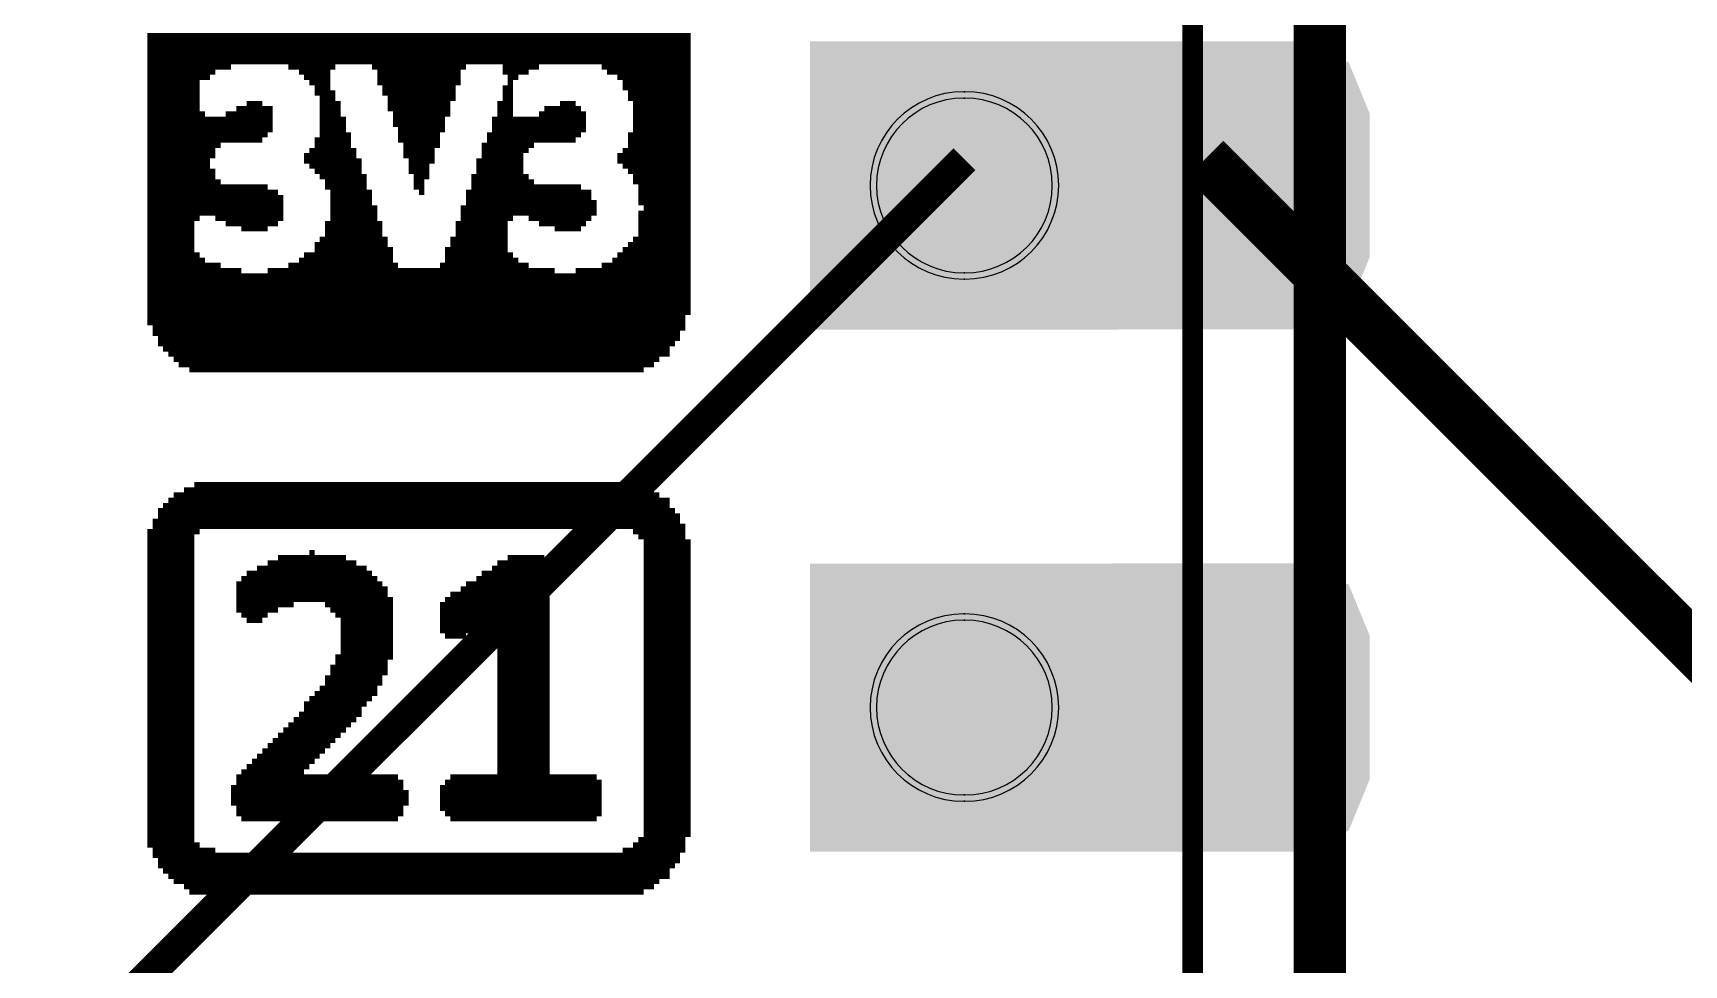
# Model space of a CAD drawing. Header units: millimetres. Extents: x -19 to 69, y -19.1 to 19.1.
# Drawn here: x 34.46 to 42.49, y 3.95 to 8.49 of the extents above; entities that cross this region are included whole.
import ezdxf

# ---------------------------------------------------------------- set-up
doc = ezdxf.new("R2010")
doc.units = ezdxf.units.MM
for name, color, linetype, true_color in [('BoardOutLine', 7, 'Continuous', 0xff00ff), ('BottomSolderMaskLayer', 7, 'Continuous', 0xaa00ff), ('Multi-Layer', 7, 'Continuous', 0xc0c0c0), ('TopLayer', 7, 'Continuous', 0xff0000), ('TopPasteMaskLayer', 7, 'Continuous', 0x808080), ('TopSilkLayer', 7, 'Continuous', 0xffcc00), ('TopSolderMaskLayer', 7, 'Continuous', 0x800080)]:
    doc.layers.add(name, color=color, linetype=linetype, true_color=true_color)

msp = doc.modelspace()

# ---------------------------------------------------------------- hatches: boundary and pattern name
at = {"layer": 'BottomSolderMaskLayer'}
for points in [[(39.74, 7.0461), (38.2384, 7.0461), (38.2384, 8.4477), (39.74, 8.4477)], [(39.74, 4.5061), (38.2384, 4.5061), (38.2384, 5.9077), (39.74, 5.9077)]]:
    msp.add_hatch(color=256, dxfattribs=at).paths.add_polyline_path(points)
at = {"layer": 'Multi-Layer'}
for points in [[(39.6892, 7.0969), (38.2892, 7.0969), (38.2892, 8.3969), (39.6892, 8.3969)], [(39.6892, 4.5569), (38.2892, 4.5569), (38.2892, 5.8569), (39.6892, 5.8569)]]:
    msp.add_hatch(color=256, dxfattribs=at).paths.add_polyline_path(points)
at = {"layer": 'TopLayer'}
for points in [[(40.9091, 7.422), (40.8139, 7.1922), (40.5841, 7.097), (39.7341, 7.097), (39.5043, 7.1922), (39.4091, 7.422), (39.4091, 8.072), (39.5043, 8.3018), (39.7341, 8.397), (40.5841, 8.397), (40.8139, 8.3018), (40.9091, 8.072)], [(40.9091, 4.882), (40.8139, 4.6522), (40.5841, 4.557), (39.7341, 4.557), (39.5043, 4.6522), (39.4091, 4.882), (39.4091, 5.532), (39.5043, 5.7618), (39.7341, 5.857), (40.5841, 5.857), (40.8139, 5.7618), (40.9091, 5.532)]]:
    msp.add_hatch(color=256, dxfattribs=at).paths.add_polyline_path(points)
at = {"layer": 'TopPasteMaskLayer'}
for points in [[(40.9091, 7.422), (40.8139, 7.1922), (40.5841, 7.097), (39.7341, 7.097), (39.5043, 7.1922), (39.4091, 7.422), (39.4091, 8.072), (39.5043, 8.3018), (39.7341, 8.397), (40.5841, 8.397), (40.8139, 8.3018), (40.9091, 8.072)], [(40.9091, 4.882), (40.8139, 4.6522), (40.5841, 4.557), (39.7341, 4.557), (39.5043, 4.6522), (39.4091, 4.882), (39.4091, 5.532), (39.5043, 5.7618), (39.7341, 5.857), (40.5841, 5.857), (40.8139, 5.7618), (40.9091, 5.532)]]:
    msp.add_hatch(color=256, dxfattribs=at).paths.add_polyline_path(points)
at = {"layer": 'TopSolderMaskLayer'}
for points in [[(39.74, 7.0461), (38.2384, 7.0461), (38.2384, 8.4477), (39.74, 8.4477)], [(40.9599, 7.3966), (40.8583, 7.1488), (40.6129, 7.0462), (39.7053, 7.0462), (39.4599, 7.1488), (39.3583, 7.3966), (39.3583, 8.0974), (39.4599, 8.3452), (39.7053, 8.4478), (40.6129, 8.4478), (40.8583, 8.3452), (40.9599, 8.0974)], [(39.74, 4.5061), (38.2384, 4.5061), (38.2384, 5.9077), (39.74, 5.9077)], [(40.9599, 4.8566), (40.8583, 4.6088), (40.6129, 4.5062), (39.7053, 4.5062), (39.4599, 4.6088), (39.3583, 4.8566), (39.3583, 5.5574), (39.4599, 5.8052), (39.7053, 5.9078), (40.6129, 5.9078), (40.8583, 5.8052), (40.9599, 5.5574)]]:
    msp.add_hatch(color=256, dxfattribs=at).paths.add_polyline_path(points)

# ---------------------------------------------------------------- linework, layer by layer
at = {"layer": 'BoardOutLine', "const_width": 0.254}
msp.add_lwpolyline([(18.718, 16.603), (40.7181, 16.603), (40.7181, -17.397), (18.718, -17.397), (18.718, 16.603)], close=True, dxfattribs=at)
at = {"layer": 'BottomSolderMaskLayer'}
for points in [[(38.9864, 8.2027), (38.9919, 8.2027)], [(38.9864, 7.2911), (38.9919, 7.2911)], [(38.9864, 5.6627), (38.9919, 5.6627)], [(38.9864, 4.7511), (38.9919, 4.7511)]]:
    msp.add_lwpolyline(points, close=True, dxfattribs=at)
for centre, start, end in [((38.9864, 7.7469), 450, 270), ((38.9919, 7.7469), 270, 450), ((38.9864, 5.2069), 450, 270), ((38.9919, 5.2069), 270, 450)]:
    msp.add_arc(centre, 0.4558, start, end, dxfattribs=at)
at = {"layer": 'Multi-Layer'}
for points in [[(38.9866, 8.1719), (38.9917, 8.1719)], [(38.9866, 7.3219), (38.9917, 7.3219)], [(38.9866, 5.6319), (38.9917, 5.6319)], [(38.9866, 4.7819), (38.9917, 4.7819)]]:
    msp.add_lwpolyline(points, close=True, dxfattribs=at)
for centre, start, end in [((38.9866, 7.7469), 450, 270), ((38.9917, 7.7469), 270, 450), ((38.9866, 5.2069), 450, 270), ((38.9917, 5.2069), 270, 450)]:
    msp.add_arc(centre, 0.425, start, end, dxfattribs=at)
at = {"layer": 'TopLayer'}
for points, const_width in [([(14.1176, -5.3545), (14.1176, -3.9165), (16.129, -1.905), (17.653, -3.429), (32.8931, -3.429), (32.8931, 1.778), (38.9891, 7.874)], 0.15), ([(40.159, 7.874), (47.906, 0.127), (55.462, 0.127)], 0.254)]:
    msp.add_lwpolyline(points, dxfattribs=dict(at, const_width=const_width))
at = {"layer": 'TopSilkLayer'}
for points, const_width in [([(40.0991, -17.143), (40.0991, 14.857), (39.0991, 15.857), (37.5991, 15.857), (37.5991, 14.857), (35.5991, 14.857), (35.5991, 15.857), (30.0991, 15.857), (24.5991, 15.857), (24.5991, 14.857), (22.5991, 14.857), (22.5991, 15.857), (21.0991, 15.857), (20.099, 14.857), (20.099, -17.143)], 0.1), ([(35.0159, 8.4758), (37.6575, 8.4758)], 0.0254), ([(35.0159, 8.4504), (37.6575, 8.4504)], 0.0254), ([(35.0159, 8.425), (37.6575, 8.425)], 0.0254), ([(35.0159, 8.3996), (37.6575, 8.3996)], 0.0254), ([(35.0159, 8.3742), (37.6575, 8.3742)], 0.0254), ([(35.0159, 8.3488), (37.6575, 8.3488)], 0.0254), ([(35.0159, 8.3234), (35.4223, 8.3234)], 0.0254), ([(35.0159, 8.298), (35.3461, 8.298)], 0.0254), ([(35.0159, 8.2726), (35.3207, 8.2726)], 0.0254), ([(35.7017, 8.3234), (35.9303, 8.3234)], 0.0254), ([(35.7525, 8.298), (35.9049, 8.298)], 0.0254), ([(35.7779, 8.2726), (35.9049, 8.2726)], 0.0254), ([(36.1081, 8.3234), (36.5653, 8.3234)], 0.0254), ([(36.1335, 8.298), (36.5399, 8.298)], 0.0254), ([(36.1335, 8.2726), (36.5399, 8.2726)], 0.0254), ([(36.7431, 8.3234), (36.9209, 8.3234)], 0.0254), ([(36.7431, 8.298), (36.8701, 8.298)], 0.0254), ([(36.7685, 8.2726), (36.8193, 8.2726)], 0.0254), ([(37.2257, 8.3234), (37.6575, 8.3234)], 0.0254), ([(37.2511, 8.298), (37.6575, 8.298)], 0.0254), ([(37.3019, 8.2726), (37.6575, 8.2726)], 0.0254), ([(35.0159, 8.2472), (35.2699, 8.2472)], 0.0254), ([(35.0159, 8.2218), (35.2699, 8.2218)], 0.0254), ([(35.0159, 8.1964), (35.2699, 8.1964)], 0.0254), ([(35.8033, 8.2472), (35.9049, 8.2472)], 0.0254), ([(35.8287, 8.2218), (35.9049, 8.2218)], 0.0254), ([(35.8287, 8.1964), (35.9303, 8.1964)], 0.0254), ([(36.1335, 8.2472), (36.5399, 8.2472)], 0.0254), ([(36.1589, 8.2218), (36.5145, 8.2218)], 0.0254), ([(36.1589, 8.1964), (36.5145, 8.1964)], 0.0254), ([(36.7431, 8.2218), (36.7939, 8.2218)], 0.0254), ([(36.7431, 8.1964), (36.7939, 8.1964)], 0.0254), ([(36.7685, 8.2472), (36.7939, 8.2472)], 0.0254), ([(37.3273, 8.2472), (37.6575, 8.2472)], 0.0254), ([(37.3273, 8.2218), (37.6575, 8.2218)], 0.0254), ([(37.3527, 8.1964), (37.6575, 8.1964)], 0.0254), ([(35.0159, 8.171), (35.2699, 8.171)], 0.0254), ([(35.0159, 8.1456), (35.2699, 8.1456)], 0.0254), ([(35.0159, 8.1202), (35.2699, 8.1202)], 0.0254), ([(35.4477, 8.1202), (35.6255, 8.1202)], 0.0254), ([(35.4985, 8.1456), (35.5747, 8.1456)], 0.0254), ([(35.8541, 8.171), (35.9303, 8.171)], 0.0254), ([(35.8541, 8.1456), (35.9557, 8.1456)], 0.0254), ([(35.8541, 8.1202), (35.9557, 8.1202)], 0.0254), ([(36.1843, 8.171), (36.5145, 8.171)], 0.0254), ([(36.1843, 8.1456), (36.4891, 8.1456)], 0.0254), ([(36.1843, 8.1202), (36.4891, 8.1202)], 0.0254), ([(36.7177, 8.1456), (36.7939, 8.1456)], 0.0254), ([(36.7177, 8.1202), (36.7939, 8.1202)], 0.0254), ([(36.7431, 8.171), (36.7939, 8.171)], 0.0254), ([(36.9463, 8.1202), (37.1241, 8.1202)], 0.0254), ([(37.0225, 8.1456), (37.0987, 8.1456)], 0.0254), ([(37.3527, 8.171), (37.6575, 8.171)], 0.0254), ([(37.3781, 8.1456), (37.6575, 8.1456)], 0.0254), ([(37.3781, 8.1202), (37.6575, 8.1202)], 0.0254), ([(35.0159, 8.0948), (35.2953, 8.0948)], 0.0254), ([(35.0159, 8.0694), (35.6255, 8.0694)], 0.0254), ([(35.0159, 8.044), (35.6255, 8.044)], 0.0254), ([(35.0159, 8.0186), (35.6255, 8.0186)], 0.0254), ([(35.3969, 8.0948), (35.6255, 8.0948)], 0.0254), ([(35.8541, 8.0948), (35.9557, 8.0948)], 0.0254), ([(35.8541, 8.0694), (35.9811, 8.0694)], 0.0254), ([(35.8541, 8.044), (35.9811, 8.044)], 0.0254), ([(35.8541, 8.0186), (35.9811, 8.0186)], 0.0254), ([(36.2097, 8.0948), (36.4891, 8.0948)], 0.0254), ([(36.2097, 8.0694), (36.4637, 8.0694)], 0.0254), ([(36.2097, 8.044), (36.4637, 8.044)], 0.0254), ([(36.2351, 8.0186), (36.4637, 8.0186)], 0.0254), ([(36.6923, 8.0694), (37.1495, 8.0694)], 0.0254), ([(36.6923, 8.044), (37.1495, 8.044)], 0.0254), ([(36.6923, 8.0186), (37.1495, 8.0186)], 0.0254), ([(36.7177, 8.0948), (36.7939, 8.0948)], 0.0254), ([(36.9209, 8.0948), (37.1495, 8.0948)], 0.0254), ([(37.3781, 8.0948), (37.6575, 8.0948)], 0.0254), ([(37.3781, 8.0694), (37.6575, 8.0694)], 0.0254), ([(37.3781, 8.044), (37.6575, 8.044)], 0.0254), ([(37.3781, 8.0186), (37.6575, 8.0186)], 0.0254), ([(35.0159, 7.9932), (35.6001, 7.9932)], 0.0254), ([(35.0159, 7.9678), (35.5747, 7.9678)], 0.0254), ([(35.0159, 7.9424), (35.3715, 7.9424)], 0.0254), ([(35.8287, 7.9678), (36.0065, 7.9678)], 0.0254), ([(35.8287, 7.9424), (36.0065, 7.9424)], 0.0254), ([(35.8541, 7.9932), (36.0065, 7.9932)], 0.0254), ([(36.2351, 7.9932), (36.4383, 7.9932)], 0.0254), ([(36.2351, 7.9678), (36.4383, 7.9678)], 0.0254), ([(36.2605, 7.9424), (36.4383, 7.9424)], 0.0254), ([(36.6415, 7.9424), (36.8955, 7.9424)], 0.0254), ([(36.6669, 7.9932), (37.1241, 7.9932)], 0.0254), ([(36.6669, 7.9678), (37.0987, 7.9678)], 0.0254), ([(37.3527, 7.9932), (37.6575, 7.9932)], 0.0254), ([(37.3527, 7.9678), (37.6575, 7.9678)], 0.0254), ([(37.3527, 7.9424), (37.6575, 7.9424)], 0.0254), ([(35.0159, 7.917), (35.3461, 7.917)], 0.0254), ([(35.0159, 7.8916), (35.3461, 7.8916)], 0.0254), ([(35.0159, 7.8662), (35.3207, 7.8662)], 0.0254), ([(35.7779, 7.8916), (36.0319, 7.8916)], 0.0254), ([(35.7779, 7.8662), (36.0573, 7.8662)], 0.0254), ([(35.8033, 7.917), (36.0319, 7.917)], 0.0254), ([(36.2605, 7.917), (36.4129, 7.917)], 0.0254), ([(36.2605, 7.8916), (36.4129, 7.8916)], 0.0254), ([(36.2859, 7.8662), (36.4129, 7.8662)], 0.0254), ([(36.6161, 7.8662), (36.8447, 7.8662)], 0.0254), ([(36.6415, 7.917), (36.8701, 7.917)], 0.0254), ([(36.6415, 7.8916), (36.8447, 7.8916)], 0.0254), ([(37.3019, 7.8916), (37.6575, 7.8916)], 0.0254), ([(37.3019, 7.8662), (37.6575, 7.8662)], 0.0254), ([(37.3273, 7.917), (37.6575, 7.917)], 0.0254), ([(35.0159, 7.8408), (35.3207, 7.8408)], 0.0254), ([(35.0159, 7.8154), (35.3461, 7.8154)], 0.0254), ([(35.0159, 7.79), (35.3461, 7.79)], 0.0254), ([(35.8033, 7.8408), (36.0573, 7.8408)], 0.0254), ([(35.8287, 7.8154), (36.0573, 7.8154)], 0.0254), ([(35.8541, 7.79), (36.0827, 7.79)], 0.0254), ([(36.2859, 7.8408), (36.3875, 7.8408)], 0.0254), ([(36.2859, 7.8154), (36.3875, 7.8154)], 0.0254), ([(36.3113, 7.79), (36.3875, 7.79)], 0.0254), ([(36.5907, 7.79), (36.8701, 7.79)], 0.0254), ([(36.6161, 7.8408), (36.8447, 7.8408)], 0.0254), ([(36.6161, 7.8154), (36.8447, 7.8154)], 0.0254), ([(37.3273, 7.8408), (37.6575, 7.8408)], 0.0254), ([(37.3527, 7.8154), (37.6575, 7.8154)], 0.0254), ([(37.3781, 7.79), (37.6575, 7.79)], 0.0254), ([(35.0159, 7.7646), (35.3715, 7.7646)], 0.0254), ([(35.0159, 7.7392), (35.6001, 7.7392)], 0.0254), ([(35.0159, 7.7138), (35.6509, 7.7138)], 0.0254), ([(35.8795, 7.7646), (36.0827, 7.7646)], 0.0254), ([(35.8795, 7.7392), (36.0827, 7.7392)], 0.0254), ([(35.9049, 7.7138), (36.1081, 7.7138)], 0.0254), ([(36.3113, 7.7646), (36.3621, 7.7646)], 0.0254), ([(36.3113, 7.7392), (36.3621, 7.7392)], 0.0254), ([(36.3367, 7.7138), (36.3621, 7.7138)], 0.0254), ([(36.5653, 7.7138), (37.1749, 7.7138)], 0.0254), ([(36.5907, 7.7646), (36.8955, 7.7646)], 0.0254), ([(36.5907, 7.7392), (37.1241, 7.7392)], 0.0254), ([(37.3781, 7.7646), (37.6575, 7.7646)], 0.0254), ([(37.4035, 7.7392), (37.6575, 7.7392)], 0.0254), ([(37.4035, 7.7138), (37.6575, 7.7138)], 0.0254), ([(35.0159, 7.6884), (35.6763, 7.6884)], 0.0254), ([(35.0159, 7.663), (35.6763, 7.663)], 0.0254), ([(35.0159, 7.6376), (35.6763, 7.6376)], 0.0254), ([(35.9049, 7.6884), (36.1081, 7.6884)], 0.0254), ([(35.9049, 7.663), (36.1081, 7.663)], 0.0254), ([(35.9049, 7.6376), (36.1335, 7.6376)], 0.0254), ([(36.5399, 7.6376), (37.2003, 7.6376)], 0.0254), ([(36.5653, 7.6884), (37.1749, 7.6884)], 0.0254), ([(36.5653, 7.663), (37.2003, 7.663)], 0.0254), ([(37.4035, 7.6884), (37.6575, 7.6884)], 0.0254), ([(37.4035, 7.663), (37.6575, 7.663)], 0.0254), ([(37.4289, 7.6376), (37.6575, 7.6376)], 0.0254), ([(35.0159, 7.6122), (35.6763, 7.6122)], 0.0254), ([(35.0159, 7.5868), (35.2699, 7.5868)], 0.0254), ([(35.0159, 7.5614), (35.2445, 7.5614)], 0.0254), ([(35.0159, 7.536), (35.2445, 7.536)], 0.0254), ([(35.3461, 7.5868), (35.6763, 7.5868)], 0.0254), ([(35.3969, 7.5614), (35.6509, 7.5614)], 0.0254), ([(35.4731, 7.536), (35.6001, 7.536)], 0.0254), ([(35.8795, 7.5614), (36.1589, 7.5614)], 0.0254), ([(35.8795, 7.536), (36.1589, 7.536)], 0.0254), ([(35.9049, 7.6122), (36.1335, 7.6122)], 0.0254), ([(35.9049, 7.5868), (36.1335, 7.5868)], 0.0254), ([(36.5145, 7.5614), (36.7685, 7.5614)], 0.0254), ([(36.5145, 7.536), (36.7685, 7.536)], 0.0254), ([(36.5399, 7.6122), (37.2003, 7.6122)], 0.0254), ([(36.5399, 7.5868), (36.7939, 7.5868)], 0.0254), ([(36.8701, 7.5868), (37.1749, 7.5868)], 0.0254), ([(36.9209, 7.5614), (37.1495, 7.5614)], 0.0254), ([(36.9971, 7.536), (37.1241, 7.536)], 0.0254), ([(37.4035, 7.6122), (37.6575, 7.6122)], 0.0254), ([(37.4035, 7.5868), (37.6575, 7.5868)], 0.0254), ([(37.4035, 7.5614), (37.6575, 7.5614)], 0.0254), ([(37.4035, 7.536), (37.6575, 7.536)], 0.0254), ([(35.0159, 7.5106), (35.2445, 7.5106)], 0.0254), ([(35.0159, 7.4852), (35.2445, 7.4852)], 0.0254), ([(35.0159, 7.4598), (35.2445, 7.4598)], 0.0254), ([(35.8287, 7.4598), (36.1843, 7.4598)], 0.0254), ([(35.8541, 7.4852), (36.1843, 7.4852)], 0.0254), ([(35.8795, 7.5106), (36.1589, 7.5106)], 0.0254), ([(36.4891, 7.4852), (36.7685, 7.4852)], 0.0254), ([(36.4891, 7.4598), (36.7685, 7.4598)], 0.0254), ([(36.5145, 7.5106), (36.7685, 7.5106)], 0.0254), ([(37.3527, 7.4598), (37.6575, 7.4598)], 0.0254), ([(37.3781, 7.4852), (37.6575, 7.4852)], 0.0254), ([(37.4035, 7.5106), (37.6575, 7.5106)], 0.0254), ([(35.0159, 7.4344), (35.2445, 7.4344)], 0.0254), ([(35.0159, 7.409), (35.2699, 7.409)], 0.0254), ([(35.0159, 7.3836), (35.2953, 7.3836)], 0.0254), ([(35.7525, 7.3836), (36.2097, 7.3836)], 0.0254), ([(35.7779, 7.409), (36.2097, 7.409)], 0.0254), ([(35.8287, 7.4344), (36.2097, 7.4344)], 0.0254), ([(36.4637, 7.4344), (36.7685, 7.4344)], 0.0254), ([(36.4637, 7.409), (36.7939, 7.409)], 0.0254), ([(36.4637, 7.3836), (36.8193, 7.3836)], 0.0254), ([(37.2765, 7.3836), (37.6575, 7.3836)], 0.0254), ([(37.3019, 7.409), (37.6575, 7.409)], 0.0254), ([(37.3273, 7.4344), (37.6575, 7.4344)], 0.0254), ([(35.0159, 7.3582), (35.3715, 7.3582)], 0.0254), ([(35.0159, 7.3328), (35.4731, 7.3328)], 0.0254), ([(35.0159, 7.3074), (37.6575, 7.3074)], 0.0254), ([(35.6001, 7.3328), (36.9971, 7.3328)], 0.0254), ([(35.7017, 7.3582), (36.2351, 7.3582)], 0.0254), ([(36.4383, 7.3582), (36.8701, 7.3582)], 0.0254), ([(37.0987, 7.3328), (37.6575, 7.3328)], 0.0254), ([(37.2257, 7.3582), (37.6575, 7.3582)], 0.0254), ([(35.0159, 7.282), (37.6575, 7.282)], 0.0254), ([(35.0159, 7.2566), (37.6575, 7.2566)], 0.0254), ([(35.0159, 7.2312), (37.6575, 7.2312)], 0.0254), ([(35.0159, 7.2058), (37.6575, 7.2058)], 0.0254), ([(35.0159, 7.1804), (37.6575, 7.1804)], 0.0254), ([(35.0159, 7.155), (37.6575, 7.155)], 0.0254), ([(35.0159, 7.1296), (37.6575, 7.1296)], 0.0254), ([(35.0159, 7.1042), (37.6321, 7.1042)], 0.0254), ([(35.0159, 7.0788), (37.6321, 7.0788)], 0.0254), ([(35.0413, 7.0534), (37.6321, 7.0534)], 0.0254), ([(35.0413, 7.028), (37.6067, 7.028)], 0.0254), ([(35.0667, 7.0026), (37.6067, 7.0026)], 0.0254), ([(35.0667, 6.9772), (37.5813, 6.9772)], 0.0254), ([(35.0921, 6.9518), (37.5559, 6.9518)], 0.0254), ([(35.1175, 6.9264), (37.5559, 6.9264)], 0.0254), ([(35.1429, 6.901), (37.5051, 6.901)], 0.0254), ([(35.1683, 6.8756), (37.4797, 6.8756)], 0.0254), ([(35.2191, 6.8502), (37.4289, 6.8502)], 0.0254), ([(35.1937, 6.266), (37.4797, 6.266)], 0.0254), ([(35.2445, 6.2914), (37.4289, 6.2914)], 0.0254), ([(35.0921, 6.1898), (37.5559, 6.1898)], 0.0254), ([(35.1175, 6.2152), (37.5559, 6.2152)], 0.0254), ([(35.1429, 6.2406), (37.5051, 6.2406)], 0.0254), ([(35.0413, 6.1136), (37.6067, 6.1136)], 0.0254), ([(35.0667, 6.1644), (37.5813, 6.1644)], 0.0254), ([(35.0667, 6.139), (37.6067, 6.139)], 0.0254), ([(35.0159, 6.0628), (35.2699, 6.0628)], 0.0254), ([(35.0159, 6.0374), (35.2445, 6.0374)], 0.0254), ([(35.0159, 6.012), (35.2445, 6.012)], 0.0254), ([(35.0413, 6.0882), (37.6321, 6.0882)], 0.0254), ([(37.3781, 6.0628), (37.6321, 6.0628)], 0.0254), ([(37.4035, 6.0374), (37.6321, 6.0374)], 0.0254), ([(37.4289, 6.012), (37.6575, 6.012)], 0.0254), ([(35.0159, 5.9866), (35.2445, 5.9866)], 0.0254), ([(35.0159, 5.9612), (35.2445, 5.9612)], 0.0254), ([(35.0159, 5.9358), (35.2445, 5.9358)], 0.0254), ([(35.6509, 5.9358), (35.9811, 5.9358)], 0.0254), ([(35.8033, 5.9612), (35.8287, 5.9612)], 0.0254), ([(36.7685, 5.9358), (36.9463, 5.9358)], 0.0254), ([(37.4289, 5.9866), (37.6575, 5.9866)], 0.0254), ([(37.4289, 5.9612), (37.6575, 5.9612)], 0.0254), ([(37.4289, 5.9358), (37.6575, 5.9358)], 0.0254), ([(35.0159, 5.9104), (35.2445, 5.9104)], 0.0254), ([(35.0159, 5.885), (35.2445, 5.885)], 0.0254), ([(35.0159, 5.8596), (35.2445, 5.8596)], 0.0254), ([(35.4985, 5.8596), (36.1081, 5.8596)], 0.0254), ([(35.5493, 5.885), (36.0827, 5.885)], 0.0254), ([(35.6001, 5.9104), (36.0319, 5.9104)], 0.0254), ([(36.6415, 5.8596), (36.9717, 5.8596)], 0.0254), ([(36.6923, 5.885), (36.9717, 5.885)], 0.0254), ([(36.7177, 5.9104), (36.9717, 5.9104)], 0.0254), ([(37.4289, 5.9104), (37.6575, 5.9104)], 0.0254), ([(37.4289, 5.885), (37.6575, 5.885)], 0.0254), ([(37.4289, 5.8596), (37.6575, 5.8596)], 0.0254), ([(35.0159, 5.8342), (35.2445, 5.8342)], 0.0254), ([(35.0159, 5.8088), (35.2445, 5.8088)], 0.0254), ([(35.0159, 5.7834), (35.2445, 5.7834)], 0.0254), ([(35.4477, 5.8088), (36.1589, 5.8088)], 0.0254), ([(35.4477, 5.7834), (36.1843, 5.7834)], 0.0254), ([(35.4731, 5.8342), (36.1335, 5.8342)], 0.0254), ([(36.5399, 5.7834), (36.9717, 5.7834)], 0.0254), ([(36.5653, 5.8088), (36.9717, 5.8088)], 0.0254), ([(36.6161, 5.8342), (36.9717, 5.8342)], 0.0254), ([(37.4289, 5.8342), (37.6575, 5.8342)], 0.0254), ([(37.4289, 5.8088), (37.6575, 5.8088)], 0.0254), ([(37.4289, 5.7834), (37.6575, 5.7834)], 0.0254), ([(35.0159, 5.758), (35.2445, 5.758)], 0.0254), ([(35.0159, 5.7326), (35.2445, 5.7326)], 0.0254), ([(35.0159, 5.7072), (35.2445, 5.7072)], 0.0254), ([(35.4477, 5.758), (36.1843, 5.758)], 0.0254), ([(35.4477, 5.7326), (36.2097, 5.7326)], 0.0254), ([(35.4477, 5.7072), (35.7271, 5.7072)], 0.0254), ([(35.8795, 5.7072), (36.2097, 5.7072)], 0.0254), ([(36.4383, 5.7072), (36.9717, 5.7072)], 0.0254), ([(36.4637, 5.7326), (36.9717, 5.7326)], 0.0254), ([(36.4891, 5.758), (36.9717, 5.758)], 0.0254), ([(37.4289, 5.758), (37.6575, 5.758)], 0.0254), ([(37.4289, 5.7326), (37.6575, 5.7326)], 0.0254), ([(37.4289, 5.7072), (37.6575, 5.7072)], 0.0254), ([(35.0159, 5.6818), (35.2445, 5.6818)], 0.0254), ([(35.0159, 5.6564), (35.2445, 5.6564)], 0.0254), ([(35.0159, 5.631), (35.2445, 5.631)], 0.0254), ([(35.4477, 5.6818), (35.6509, 5.6818)], 0.0254), ([(35.4731, 5.6564), (35.6001, 5.6564)], 0.0254), ([(35.4985, 5.631), (35.5747, 5.631)], 0.0254), ([(35.9049, 5.6818), (36.2097, 5.6818)], 0.0254), ([(35.9303, 5.6564), (36.2097, 5.6564)], 0.0254), ([(35.9557, 5.631), (36.2097, 5.631)], 0.0254), ([(36.4383, 5.6818), (36.9717, 5.6818)], 0.0254), ([(36.4383, 5.6564), (36.9717, 5.6564)], 0.0254), ([(36.4383, 5.631), (36.6923, 5.631)], 0.0254), ([(36.7177, 5.631), (36.9717, 5.631)], 0.0254), ([(37.4289, 5.6818), (37.6575, 5.6818)], 0.0254), ([(37.4289, 5.6564), (37.6575, 5.6564)], 0.0254), ([(37.4289, 5.631), (37.6575, 5.631)], 0.0254), ([(35.0159, 5.6056), (35.2445, 5.6056)], 0.0254), ([(35.0159, 5.5802), (35.2445, 5.5802)], 0.0254), ([(35.0159, 5.5548), (35.2445, 5.5548)], 0.0254), ([(35.0159, 5.5294), (35.2445, 5.5294)], 0.0254), ([(35.9557, 5.6056), (36.2097, 5.6056)], 0.0254), ([(35.9557, 5.5802), (36.2097, 5.5802)], 0.0254), ([(35.9557, 5.5548), (36.2097, 5.5548)], 0.0254), ([(35.9557, 5.5294), (36.2097, 5.5294)], 0.0254), ([(36.4383, 5.6056), (36.6415, 5.6056)], 0.0254), ([(36.4383, 5.5802), (36.6161, 5.5802)], 0.0254), ([(36.4637, 5.5548), (36.5653, 5.5548)], 0.0254), ([(36.7177, 5.6056), (36.9717, 5.6056)], 0.0254), ([(36.7177, 5.5802), (36.9717, 5.5802)], 0.0254), ([(36.7177, 5.5548), (36.9717, 5.5548)], 0.0254), ([(36.7177, 5.5294), (36.9717, 5.5294)], 0.0254), ([(37.4289, 5.6056), (37.6575, 5.6056)], 0.0254), ([(37.4289, 5.5802), (37.6575, 5.5802)], 0.0254), ([(37.4289, 5.5548), (37.6575, 5.5548)], 0.0254), ([(37.4289, 5.5294), (37.6575, 5.5294)], 0.0254), ([(35.0159, 5.504), (35.2445, 5.504)], 0.0254), ([(35.0159, 5.4786), (35.2445, 5.4786)], 0.0254), ([(35.0159, 5.4532), (35.2445, 5.4532)], 0.0254), ([(35.9303, 5.4532), (36.2097, 5.4532)], 0.0254), ([(35.9557, 5.504), (36.2097, 5.504)], 0.0254), ([(35.9557, 5.4786), (36.2097, 5.4786)], 0.0254), ([(36.7177, 5.504), (36.9717, 5.504)], 0.0254), ([(36.7177, 5.4786), (36.9717, 5.4786)], 0.0254), ([(36.7177, 5.4532), (36.9717, 5.4532)], 0.0254), ([(37.4289, 5.504), (37.6575, 5.504)], 0.0254), ([(37.4289, 5.4786), (37.6575, 5.4786)], 0.0254), ([(37.4289, 5.4532), (37.6575, 5.4532)], 0.0254), ([(35.0159, 5.4278), (35.2445, 5.4278)], 0.0254), ([(35.0159, 5.4024), (35.2445, 5.4024)], 0.0254), ([(35.0159, 5.377), (35.2445, 5.377)], 0.0254), ([(35.9049, 5.4024), (36.1843, 5.4024)], 0.0254), ([(35.9049, 5.377), (36.1843, 5.377)], 0.0254), ([(35.9303, 5.4278), (36.1843, 5.4278)], 0.0254), ([(36.7177, 5.4278), (36.9717, 5.4278)], 0.0254), ([(36.7177, 5.4024), (36.9717, 5.4024)], 0.0254), ([(36.7177, 5.377), (36.9717, 5.377)], 0.0254), ([(37.4289, 5.4278), (37.6575, 5.4278)], 0.0254), ([(37.4289, 5.4024), (37.6575, 5.4024)], 0.0254), ([(37.4289, 5.377), (37.6575, 5.377)], 0.0254), ([(35.0159, 5.3516), (35.2445, 5.3516)], 0.0254), ([(35.0159, 5.3262), (35.2445, 5.3262)], 0.0254), ([(35.0159, 5.3008), (35.2445, 5.3008)], 0.0254), ([(35.8541, 5.3008), (36.1335, 5.3008)], 0.0254), ([(35.8795, 5.3516), (36.1589, 5.3516)], 0.0254), ([(35.8795, 5.3262), (36.1589, 5.3262)], 0.0254), ([(36.7177, 5.3516), (36.9717, 5.3516)], 0.0254), ([(36.7177, 5.3262), (36.9717, 5.3262)], 0.0254), ([(36.7177, 5.3008), (36.9717, 5.3008)], 0.0254), ([(37.4289, 5.3516), (37.6575, 5.3516)], 0.0254), ([(37.4289, 5.3262), (37.6575, 5.3262)], 0.0254), ([(37.4289, 5.3008), (37.6575, 5.3008)], 0.0254), ([(35.0159, 5.2754), (35.2445, 5.2754)], 0.0254), ([(35.0159, 5.25), (35.2445, 5.25)], 0.0254), ([(35.0159, 5.2246), (35.2445, 5.2246)], 0.0254), ([(35.7779, 5.2246), (36.0827, 5.2246)], 0.0254), ([(35.8033, 5.25), (36.1081, 5.25)], 0.0254), ([(35.8287, 5.2754), (36.1335, 5.2754)], 0.0254), ([(36.7177, 5.2754), (36.9717, 5.2754)], 0.0254), ([(36.7177, 5.25), (36.9717, 5.25)], 0.0254), ([(36.7177, 5.2246), (36.9717, 5.2246)], 0.0254), ([(37.4289, 5.2754), (37.6575, 5.2754)], 0.0254), ([(37.4289, 5.25), (37.6575, 5.25)], 0.0254), ([(37.4289, 5.2246), (37.6575, 5.2246)], 0.0254), ([(35.0159, 5.1992), (35.2445, 5.1992)], 0.0254), ([(35.0159, 5.1738), (35.2445, 5.1738)], 0.0254), ([(35.0159, 5.1484), (35.2445, 5.1484)], 0.0254), ([(35.7271, 5.1484), (36.0319, 5.1484)], 0.0254), ([(35.7525, 5.1738), (36.0573, 5.1738)], 0.0254), ([(35.7779, 5.1992), (36.0573, 5.1992)], 0.0254), ([(36.7177, 5.1992), (36.9717, 5.1992)], 0.0254), ([(36.7177, 5.1738), (36.9717, 5.1738)], 0.0254), ([(36.7177, 5.1484), (36.9717, 5.1484)], 0.0254), ([(37.4289, 5.1992), (37.6575, 5.1992)], 0.0254), ([(37.4289, 5.1738), (37.6575, 5.1738)], 0.0254), ([(37.4289, 5.1484), (37.6575, 5.1484)], 0.0254), ([(35.0159, 5.123), (35.2445, 5.123)], 0.0254), ([(35.0159, 5.0976), (35.2445, 5.0976)], 0.0254), ([(35.0159, 5.0722), (35.2445, 5.0722)], 0.0254), ([(35.0159, 5.0468), (35.2445, 5.0468)], 0.0254), ([(35.6255, 5.0468), (35.9303, 5.0468)], 0.0254), ([(35.6509, 5.0722), (35.9557, 5.0722)], 0.0254), ([(35.6763, 5.0976), (35.9811, 5.0976)], 0.0254), ([(35.7017, 5.123), (36.0065, 5.123)], 0.0254), ([(36.7177, 5.123), (36.9717, 5.123)], 0.0254), ([(36.7177, 5.0976), (36.9717, 5.0976)], 0.0254), ([(36.7177, 5.0722), (36.9717, 5.0722)], 0.0254), ([(36.7177, 5.0468), (36.9717, 5.0468)], 0.0254), ([(37.4289, 5.123), (37.6575, 5.123)], 0.0254), ([(37.4289, 5.0976), (37.6575, 5.0976)], 0.0254), ([(37.4289, 5.0722), (37.6575, 5.0722)], 0.0254), ([(37.4289, 5.0468), (37.6575, 5.0468)], 0.0254), ([(35.0159, 5.0214), (35.2445, 5.0214)], 0.0254), ([(35.0159, 4.996), (35.2445, 4.996)], 0.0254), ([(35.0159, 4.9706), (35.2445, 4.9706)], 0.0254), ([(35.5493, 4.9706), (35.8541, 4.9706)], 0.0254), ([(35.5747, 4.996), (35.8795, 4.996)], 0.0254), ([(35.6001, 5.0214), (35.9049, 5.0214)], 0.0254), ([(36.7177, 5.0214), (36.9717, 5.0214)], 0.0254), ([(36.7177, 4.996), (36.9717, 4.996)], 0.0254), ([(36.7177, 4.9706), (36.9717, 4.9706)], 0.0254), ([(37.4289, 5.0214), (37.6575, 5.0214)], 0.0254), ([(37.4289, 4.996), (37.6575, 4.996)], 0.0254), ([(37.4289, 4.9706), (37.6575, 4.9706)], 0.0254), ([(35.0159, 4.9452), (35.2445, 4.9452)], 0.0254), ([(35.0159, 4.9198), (35.2445, 4.9198)], 0.0254), ([(35.0159, 4.8944), (35.2445, 4.8944)], 0.0254), ([(35.4731, 4.8944), (35.7779, 4.8944)], 0.0254), ([(35.4985, 4.9198), (35.8033, 4.9198)], 0.0254), ([(35.5239, 4.9452), (35.8287, 4.9452)], 0.0254), ([(36.7177, 4.9452), (36.9717, 4.9452)], 0.0254), ([(36.7177, 4.9198), (36.9717, 4.9198)], 0.0254), ([(36.7177, 4.8944), (36.9717, 4.8944)], 0.0254), ([(37.4289, 4.9452), (37.6575, 4.9452)], 0.0254), ([(37.4289, 4.9198), (37.6575, 4.9198)], 0.0254), ([(37.4289, 4.8944), (37.6575, 4.8944)], 0.0254), ([(35.0159, 4.869), (35.2445, 4.869)], 0.0254), ([(35.0159, 4.8436), (35.2445, 4.8436)], 0.0254), ([(35.0159, 4.8182), (35.2445, 4.8182)], 0.0254), ([(35.4223, 4.8182), (36.2605, 4.8182)], 0.0254), ([(35.4477, 4.869), (36.2351, 4.869)], 0.0254), ([(35.4477, 4.8436), (36.2605, 4.8436)], 0.0254), ([(36.4383, 4.8182), (37.2257, 4.8182)], 0.0254), ([(36.4637, 4.8436), (37.2257, 4.8436)], 0.0254), ([(36.4891, 4.869), (37.2003, 4.869)], 0.0254), ([(37.4289, 4.869), (37.6575, 4.869)], 0.0254), ([(37.4289, 4.8436), (37.6575, 4.8436)], 0.0254), ([(37.4289, 4.8182), (37.6575, 4.8182)], 0.0254), ([(35.0159, 4.7928), (35.2445, 4.7928)], 0.0254), ([(35.0159, 4.7674), (35.2445, 4.7674)], 0.0254), ([(35.0159, 4.742), (35.2445, 4.742)], 0.0254), ([(35.4223, 4.7928), (36.2859, 4.7928)], 0.0254), ([(35.4223, 4.7674), (36.2859, 4.7674)], 0.0254), ([(35.4223, 4.742), (36.2859, 4.742)], 0.0254), ([(36.4383, 4.7928), (37.2257, 4.7928)], 0.0254), ([(36.4383, 4.7674), (37.2257, 4.7674)], 0.0254), ([(36.4383, 4.742), (37.2257, 4.742)], 0.0254), ([(37.4289, 4.7928), (37.6575, 4.7928)], 0.0254), ([(37.4289, 4.7674), (37.6575, 4.7674)], 0.0254), ([(37.4289, 4.742), (37.6575, 4.742)], 0.0254), ([(35.0159, 4.7166), (35.2445, 4.7166)], 0.0254), ([(35.0159, 4.6912), (35.2445, 4.6912)], 0.0254), ([(35.0159, 4.6658), (35.2445, 4.6658)], 0.0254), ([(35.4477, 4.7166), (36.2605, 4.7166)], 0.0254), ([(35.4477, 4.6912), (36.2605, 4.6912)], 0.0254), ([(35.4731, 4.6658), (36.2351, 4.6658)], 0.0254), ([(36.4383, 4.7166), (37.2257, 4.7166)], 0.0254), ([(36.4637, 4.6912), (37.2257, 4.6912)], 0.0254), ([(36.4891, 4.6658), (37.2003, 4.6658)], 0.0254), ([(37.4289, 4.7166), (37.6575, 4.7166)], 0.0254), ([(37.4289, 4.6912), (37.6575, 4.6912)], 0.0254), ([(37.4289, 4.6658), (37.6575, 4.6658)], 0.0254), ([(35.0159, 4.6404), (35.2445, 4.6404)], 0.0254), ([(35.0159, 4.615), (35.2445, 4.615)], 0.0254), ([(35.0159, 4.5896), (35.2445, 4.5896)], 0.0254), ([(35.0159, 4.5642), (35.2445, 4.5642)], 0.0254), ([(37.4035, 4.5642), (37.6321, 4.5642)], 0.0254), ([(37.4289, 4.6404), (37.6575, 4.6404)], 0.0254), ([(37.4289, 4.615), (37.6575, 4.615)], 0.0254), ([(37.4289, 4.5896), (37.6575, 4.5896)], 0.0254), ([(35.0159, 4.5388), (35.2699, 4.5388)], 0.0254), ([(35.0413, 4.5134), (35.3461, 4.5134)], 0.0254), ([(35.0413, 4.488), (37.6067, 4.488)], 0.0254), ([(37.3273, 4.5134), (37.6321, 4.5134)], 0.0254), ([(37.3781, 4.5388), (37.6321, 4.5388)], 0.0254), ([(35.0667, 4.4626), (37.6067, 4.4626)], 0.0254), ([(35.0667, 4.4372), (37.5813, 4.4372)], 0.0254), ([(35.0921, 4.4118), (37.5559, 4.4118)], 0.0254), ([(35.1175, 4.3864), (37.5559, 4.3864)], 0.0254), ([(35.1429, 4.361), (37.5051, 4.361)], 0.0254), ([(35.1937, 4.3356), (37.4797, 4.3356)], 0.0254), ([(35.2191, 4.3102), (37.4289, 4.3102)], 0.0254)]:
    msp.add_lwpolyline(points, dxfattribs=dict(at, const_width=const_width))
at = {"layer": 'TopSolderMaskLayer'}
for points in [[(38.9864, 8.2027), (38.9919, 8.2027)], [(38.9864, 7.2911), (38.9919, 7.2911)], [(38.9864, 5.6627), (38.9919, 5.6627)], [(38.9864, 4.7511), (38.9919, 4.7511)]]:
    msp.add_lwpolyline(points, close=True, dxfattribs=at)
for centre, start, end in [((38.9864, 7.7469), 450, 270), ((38.9919, 7.7469), 270, 450), ((38.9864, 5.2069), 450, 270), ((38.9919, 5.2069), 270, 450)]:
    msp.add_arc(centre, 0.4558, start, end, dxfattribs=at)

doc.saveas('drawing.dxf')
